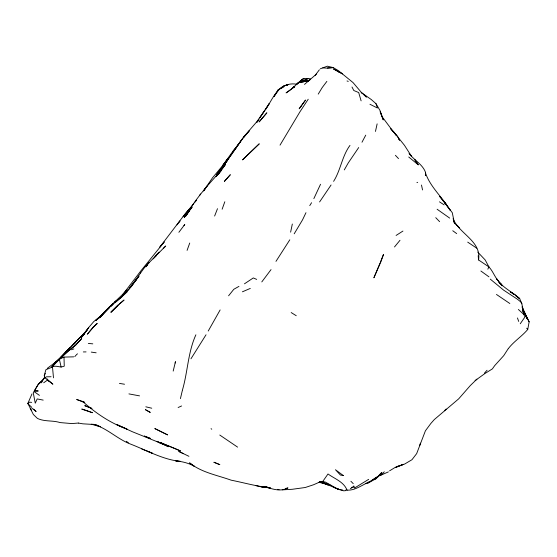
<?xml version="1.0" encoding="UTF-8"?>
<svg xmlns="http://www.w3.org/2000/svg" width="557" height="557" viewBox="0 0 557 557"><rect width="100%" height="100%" fill="white"/><g stroke="black" fill="none" stroke-linecap="round" stroke-linejoin="round"><path stroke-width="0.84" d="M425.513 172.343L425.395 175.552L425.513 172.343C422.582 164.238 414.13 160.325 409.221 153.537M353.806 485.871L354.537 488.009L368.671 479.347M508.221 348.752C513.819 341.371 521.798 336.498 527.737 329.466L529.15 321.835L524.506 312.595M182.404 390.185C187.786 371.909 187.911 352.351 195.883 334.813M290.622 232.151L292.328 224.025M375.46 131.445L377.138 123.87M180.419 398.638L182.306 390.624M173.185 371.087L175.483 361.653L175.142 363.032M48.543 380.584L52.894 384.219L44.873 377.75L44.282 375.536L45.869 369.744L51.502 367.418L80.299 337.298L60.664 357.587L66.882 351.091M419.72 445.468L420.41 443.149M187.082 250.385L189.728 243.04M222.132 209.223L224.819 201.759M214.626 216.032L217.495 208.687M380.229 262.598L383.508 254.403L380.904 261.748L373.879 277.811L379.93 263.343M31.241 410.119L27.85 403.421L31.986 393.896M487.848 269.17L488.879 266.894L478.581 259.952L478.185 255.754M313.849 198.619L320.54 184.263M305.974 212.69L302.542 219.848L294.193 233.808M44.282 375.536L45.34 373.434M320.296 68.81L327.349 66.172L333.253 67.599L338.461 70.697L353.034 82.582L361.765 92.88L371.227 99.501L375.996 103.672L380.055 110.592L383.265 119.929L380.215 111.797M43.195 400.107L37.187 398.923L35.258 403.205L33.26 392.817L38.273 384.316L40.654 382.213M361.994 142.23L365.747 135.149M220.133 309.936L208.234 331.025M349.977 145.391C341.956 156.294 340.745 170.08 333.608 181.352M344.282 169.906L348.285 162.888L358.701 147.542M41.413 382.833L44.678 377.124M206.027 334.778L190.954 358.805M38.273 384.316L34.228 391.063L38.238 390.972L34.812 390.854M275.98 261.365L289.807 239.809M318.228 94.119L322.225 87.54L326.862 81.399M218.386 174.292L225.501 164.433L216.053 176.604L221.213 170.512C208.193 184.625 195.228 199.03 185.92 215.963L189.659 210.372L184.228 217.522L188.955 211.472M309.755 205.617L311.579 202.727M203.827 190.557L212.433 177.906L223.26 164.879L227.841 158.696L222.34 166.049L232.534 151.769L235.917 147.87M229.992 156.726L239.963 142.3L217.884 173.645L226.685 161.168L216.207 175.211L227.98 159.434L217.884 173.645M308.209 99.23L299.777 112.089L280.025 145.14M507.984 349.058L503.716 355.658L494.658 365.657L492.367 368.908L484.917 373.538L475.1 380.619M140.538 273L145.523 266.211L165.721 245.992L163.257 248.471M136.026 279.906L136.549 279.154L127.95 290.399L131.18 286.723L140.733 272.7M388.368 471.897L380.327 475.427L381.942 474.411L384.274 471.758M319.593 201.94L331.074 184.994M257.16 121.962L258.114 120.542M203.841 190.647L206.967 186.101L203.528 190.988M256.826 122.38L259.096 119.08M520.252 323.77L524.993 316.919L523.97 314.712L522.132 306.573L527.542 319.265L525.634 315.68M271.029 269.616L261.797 281.919M189.958 210.114L191.385 208.067M84.351 333.734L80.911 337.723L84.56 333.434L82.039 336.894L88.758 327.432L93.792 321.556L101.409 315.485M282.295 489.861L292.328 489.276L305.25 487.507L313.542 484.757L319.683 482.056L322.635 481.631L328.003 473.979C334.639 478.797 343.989 481.882 347.088 490.285M234.601 149.659L244.432 136.047L256.881 121.642L264.951 110.189L259.847 117.757L269.115 103.72L265.71 109.214C271.983 100.448 276.418 87.184 288.101 84.601L286.688 85.36M239.559 142.864L244.439 136.047M228.697 158.522L225.439 162.929L229.561 157.325M88.758 327.432L83.209 335.084L87.665 329.298L81.057 336.539L82.965 335.098M122.714 294.604L140.768 270.987L164.224 241.968L159.866 247.057L183.963 215.392L188.934 209.683L183.204 216.436L183.963 215.392M131.18 286.723L138.916 276.147L129.078 288.192M134.843 281.591L138.888 276.175M315.165 75.383L319.377 69.771M199.636 195.298L200.611 194.003M178.874 232.297L184.771 224.492L183.977 225.536M147.069 265.16L149.137 262.431L148.19 263.677M145.809 266.782L147.236 264.916M277.908 90.157L274.107 96.424L279.078 89.287L277.908 90.157L283.861 85.764M183.204 216.436L193.871 203.465M176.973 224.875L180.008 220.948L179.027 222.194M123.278 294.465L126.293 290.594L123.181 294.493M192.019 207.162L191.051 208.374L192.158 207.03M228.586 295.795L233.829 289.271L238.946 286.395M242.601 138.623L233.056 151.26L234.574 149.478M194.957 202.177L196.586 200.193M394.502 246.96L399.989 240.29M92.956 327.558L87.331 334.2L93.513 326.903L97.231 323.429L92.956 327.558L93.513 326.903M249.167 130.937L243.353 137.76L249.696 130.317M191.42 207.865L189.589 210.01L191.114 208.227M47.227 368.393L56.598 361.402L54.133 363.449L61.911 356.828L55.422 362.342L69.047 348.856L62.739 356.111L56.368 362.356M145.906 266.824L147.48 265.021M69.799 347.847L51.502 367.418L59.126 359.293M123.194 294.611L127.379 289.863L110.69 305.779L113.085 303.649M74.812 356.591L75.884 355.394M63.282 355.15L68.462 349.371M74.172 343.947L74.979 343.07M484.506 373.051L487.062 370.259M119.316 304.178L124.065 300.021L117.966 305.173L110.885 312.275L118.168 305.222M44.699 377.604L38.524 384.114L42.325 380.744M292.822 87.79L294.576 86.753L286.075 92.887C292.787 89.016 297.32 82.666 303.746 78.46L310.172 78.711M117.966 305.173L111.142 311.997M68.427 349.49L67.696 350.221L79.324 338.092L83.515 334.673M476.903 379.143L470.254 385.618L458.71 398.819L434.286 419.581L430.846 423.466L425.423 430.784L416.664 453.614L411.964 459.72L404.647 464.044L396.097 466.905L403.658 464.315L395.595 467.602M159.211 252.147L154.978 256.317M444.416 410.746L446.129 409.054M58.875 359.697L70.551 349.023L60.337 358.06M153.14 258.859L156.517 255.531M245.929 156.587L242.511 159.887L259.263 143.803L245.428 157.067M304.484 84.413L316.383 74.137M120.396 298.141L127.365 291.506L127.107 291.764C118.279 300.453 107.793 307.262 100.253 317.281L109.311 307.903M110.565 306.733L113.071 304.38M76.218 354.941L77.486 353.806M114.289 302.576L116.086 300.975L114.296 302.548M100.796 316.028L95.888 320.372L101.799 315.088L112.507 304.122M114.846 302.834L121.802 297.027M310.43 79.233L308.613 80.612M293.699 87.198L294.799 86.293L292.516 88.152M81.858 336.122L79.324 338.092L81.294 336.567M27.85 403.421L29.521 402.175L31.686 402.363M376.831 477.238L367.968 483.023L365.496 483.372M43.69 382.77L47.248 380.257L49.796 381.691M376.671 477.029L367.968 483.023L375.662 478.929L381.691 473.742L381.942 474.411M396.097 235.444L402.941 231.058M389.566 470.839L395.567 467.177M63.999 357.093L59.348 359.161L61.117 367.035L64.257 366.2L63.999 357.093L73.698 356.842M44.873 377.75L46.461 376.824L51.063 376.734M350.367 488.691L353.751 486.748L351.356 487.472M283.868 86.878L280.345 88.772C284.871 84.546 290.97 83.111 296.93 84.274M244.467 283.819L253.296 277.943L256.7 279.398M178.122 407.508L181.596 405.969M242.413 291.805L250.302 288.422M70.85 349.845L73.879 348.919M286.563 85.068L288.101 84.601M306.81 81.231L302.681 81.802L309.741 80.208M367.641 482.39L369.973 481.777C361.966 484.618 354.837 491.337 345.786 489.979M416.921 182.494L417.687 182.334M303.321 81.949L299.917 82.547L304.31 81.016L308.46 80.793M285.275 488.538L287.983 487.904C280.401 492.137 271.774 488.9 264.227 486.393L269.358 487.765L263.391 486.491L267.896 487.431M306.434 81.183L308.689 80.918M345.758 490.62L343.787 490.828L337.96 489.22L333.183 486.978L338.719 489.29L323.429 482.975L320.066 482.139M78.565 423.028L71.846 423.585L60.072 422.575C52.692 420.166 44.574 421.9 37.41 418.398L33.329 414.471L30.21 408.197M327.37 68.045L333.253 67.599L326.479 68.128L322.754 67.863M83.327 351.933L86.056 351.899M180.496 461.405C163.048 459.685 147.034 450.474 130.791 444.187C117.255 439.153 106.721 427.727 92.74 424.162M269.999 487.8C256.881 486.435 244.105 482.745 231.183 480.183C217.091 475.121 201.446 472.496 189.568 462.853L194.567 466.467M180.51 461.377L175.782 460.987C182.104 461.419 188.35 463.048 193.954 466.035M88.326 343.425L92.796 343.843M255.712 485.565L261.623 486.971L267.395 487.507M270.145 487.946L261.623 486.971M318.416 482.453L323.429 482.975L328.289 485.015L319.196 482.056M91.271 352.101L96.152 352.804M61.117 367.035L56.097 366.241L52.442 366.374L53.486 377.827M322.635 481.631L325.379 482.07L334.618 487.319M319.412 481.624L323.603 482.292M119.449 383.404L124.524 384.233M78.614 423.111L82.882 423.828L95.811 424.594L100.587 426.829L91.237 424.169M341.316 489.847L342.792 490.104M139.549 395.874L128.925 393.896M340.299 489.638L337.96 489.22L340.571 489.714M268.641 487.584L270.256 487.911M277.49 489.359L279.099 489.68M319.983 481.45L323.701 482.265L320.735 481.547M145.83 406.812L151.748 408.211M81.698 401.137L76.678 399.501L84.768 402.614M320.073 481.478L329.953 484.799M347.025 80.953L348.25 81.392M92.002 408.546L84.755 405.656L91.306 408.079M141.791 448.984L152.263 453.161L147.368 451.198M369.952 104.27L377.402 108.002L375.996 103.672M82.485 401.486L84.058 402.168M84.483 402.238L82.443 401.256C95.574 413.036 110.258 423.132 127.01 429.071L116.698 424.525L132.399 431.752L163.758 444.395L156.677 441.332M336.707 70.544L333.469 68.977L342.423 73.858L336.707 70.544L338.691 72.055M188.927 456.315L178.762 451.4L183.511 453.704M467.706 242.128L476.785 248.206M291.186 312.561L296.254 315.722M480.886 271.008L488.955 276.843M439.48 201.829L444.145 204.892M496.447 294.444L509.829 303.509M437.113 209.237L449.68 218.1M237.595 447.125L219.778 435.045M34.416 391.822L39.443 395.373M513.693 294.277L510.344 291.833L514.898 294.625L519.716 298.684L521.86 303.781L523.97 314.712L522.278 307.144L523.566 314.218L518.372 309.455M515.698 295.746L519.716 298.684C513.178 292.704 505.053 288.77 499.023 282.183M452.757 230.73L456.684 233.62M126.362 441.297L128.347 442.801M488.879 266.894C492.82 270.946 494.588 276.745 498.445 281.125L496.405 278.5L502.219 285.804L498.912 282.051M211.054 428.674L211.757 429.217M31.812 408.142L36.135 411.484L33.622 409.096M366.053 96.305L361.173 92.399L361.765 92.88M408.727 156.997L418.223 164.802L414.819 159.713L418.223 164.802M453.593 220.969L454.428 223.155L457.603 225.87M500.27 283.346L501.843 284.808L498.975 281.96M27.968 403.734L31.735 407.313M363.972 94.892L366.45 97.259M490.271 279.12L503.625 290.141L517.599 299.346L520.983 302.11L521.86 303.781M435.748 217.669L439.612 221.651M390.868 128.848L397.538 136.305L399.578 140.273L398.589 138.881M409.103 153.683L411.393 156.106L404.445 145.293L393.145 131.229L396.111 135.407M350.875 481.248L353.242 483.629M395.407 155.312L398.52 158.62M390.819 128.946L393.576 132.086L382.053 116.643L380.215 111.79M526.664 328.212L527.737 329.466M47.011 378.795L48.104 380.097M446.108 204.461L439.71 196.468L446.679 204.983L450.216 210.24L444.813 203.006M477.746 252.098L485.168 259.931L488.844 266.747M446.623 205.15L452.284 212.718L454.428 223.155M443.344 201.028L442.362 199.712L446.679 204.983C439.341 194.407 429.579 185.182 425.402 172.733M529.15 321.835L524.478 312.609M453.071 218.685C459.4 234.149 481.589 241.104 478.581 259.952M351.996 87.01L353.806 90.519L358.694 92.539L361.11 100.852M524.123 311.823L527.542 319.265M517.467 317.956L518.699 321.431M421.489 185.035L422.547 189.958M301.184 106.018L299.172 108.789L305.549 100.037L301.184 106.018M266.796 112.904L259.165 121.83L266.796 112.904M81.67 338.6L75.515 345.263L71.561 348.494L75.515 345.263L81.67 338.6M230.243 174.807L224.38 181.394L230.243 174.807M104.173 312.205L98.199 318.764L103.198 313.424L96.089 320.226L101.799 315.088L110.126 306.225L104.173 312.205M381.83 472.42L375.662 478.929L381.83 472.42M297.452 83.627L296.192 84.657L297.452 83.62M303.725 78.467L298.705 82.596L303.725 78.467M297.932 83.097L297.334 83.404L307.889 78.655L297.932 83.097M343.335 475.532L340.452 475.072L335.453 469.739L343.335 475.532M86.808 410.669L81.768 409.061L92.455 412.716L86.808 410.669M219.764 464.629L213.999 462.275L219.764 464.629M150.272 438.373L144.367 436.103L150.272 438.373M175.016 448.566L159.713 442.286L180.524 450.947L175.016 448.566M163.069 444.159L158.216 442.091L168.506 446.707L163.069 444.159M167.511 434.85L154.93 428.625L167.511 434.85M150.153 412.347L145.523 409.729L150.153 412.347M459.309 227.764L457.053 225.348L459.309 227.764"/></g></svg>
